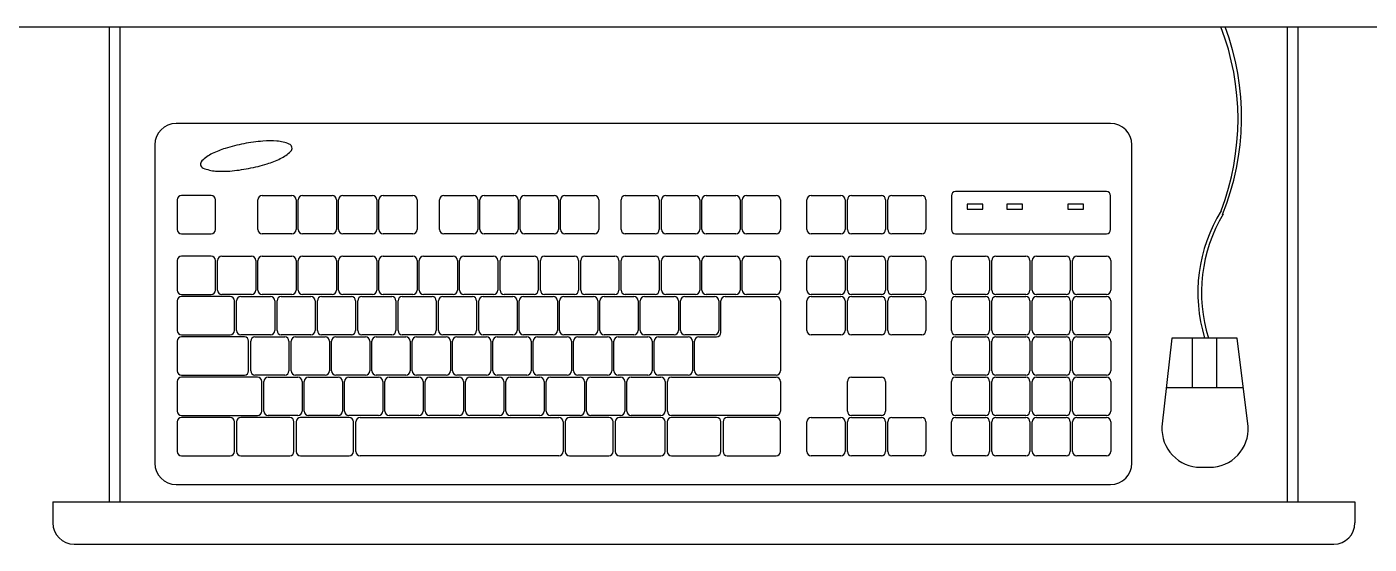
# Model space of a CAD drawing. Extents: x -42728 to 99010, y -18674 to 47645.
# Drawn here: x 47044 to 47676, y 25448 to 25691 of the extents above; entities that cross this region are included whole.
import ezdxf

# ---------------------------------------------------------------- set-up
doc = ezdxf.new("R2010")
doc.units = 0
doc.header["$LTSCALE"] = 100
doc.header["$MEASUREMENT"] = 0
doc.layers.get('0').update_dxf_attribs({"linetype": 'CONTINUOUS'})

# ---------------------------------------------------------------- blocks, each defined once
blk = doc.blocks.new('A$C38283BF0')
for p, q in [((0, 243.65), (887.05, 243.65)), ((178.7, 20), (178.7, 243.65)), ((183.7, 20), (183.7, 243.65)), ((733.33, 20), (733.33, 243.65)), ((738.33, 20), (738.33, 243.65)), ((650.02, 198.13), (210.02, 198.13)), ((200.02, 188.13), (200.02, 38.13)), ((660.02, 38.13), (660.02, 188.13)), ((648.02, 166.13), (577.02, 166.13)), ((210.52, 162.17), (210.52, 148.17)), ((226.52, 164.17), (212.52, 164.17)), ((228.52, 148.17), (228.52, 162.17)), ((248.52, 148.17), (248.52, 162.17)), ((250.52, 164.17), (264.52, 164.17)), ((266.52, 162.17), (266.52, 148.17)), ((267.52, 148.17), (267.52, 162.17)), ((269.52, 164.17), (283.52, 164.17)), ((285.52, 162.17), (285.52, 148.17)), ((286.52, 148.17), (286.52, 162.17)), ((288.52, 164.17), (302.52, 164.17)), ((304.52, 162.17), (304.52, 148.17)), ((305.52, 148.17), (305.52, 162.17)), ((307.52, 164.17), (321.52, 164.17)), ((323.52, 162.17), (323.52, 148.17)), ((334.02, 148.17), (334.02, 162.17)), ((336.02, 164.17), (350.02, 164.17)), ((352.02, 162.17), (352.02, 148.17)), ((353.02, 148.17), (353.02, 162.17)), ((355.02, 164.17), (369.02, 164.17)), ((371.02, 162.17), (371.02, 148.17)), ((372.02, 148.17), (372.02, 162.17)), ((374.02, 164.17), (388.02, 164.17)), ((390.02, 162.17), (390.02, 148.17)), ((391.02, 148.17), (391.02, 162.17)), ((393.02, 164.17), (407.02, 164.17)), ((409.02, 162.17), (409.02, 148.17)), ((419.52, 148.17), (419.52, 162.17)), ((421.52, 164.17), (435.52, 164.17)), ((437.52, 162.17), (437.52, 148.17)), ((438.52, 148.17), (438.52, 162.17)), ((440.52, 164.17), (454.52, 164.17)), ((456.52, 162.17), (456.52, 148.17)), ((457.52, 148.17), (457.52, 162.17)), ((459.52, 164.17), (473.52, 164.17)), ((475.52, 162.17), (475.52, 148.17)), ((476.52, 148.17), (476.52, 162.17)), ((478.52, 164.17), (492.52, 164.17)), ((494.52, 162.17), (494.52, 148.17)), ((507.05, 148.17), (507.05, 162.17)), ((509.05, 164.17), (523.05, 164.17)), ((525.05, 162.17), (525.05, 148.17)), ((526.05, 148.17), (526.05, 162.17)), ((528.05, 164.17), (542.05, 164.17)), ((544.05, 162.17), (544.05, 148.17)), ((545.05, 148.17), (545.05, 162.17)), ((547.05, 164.17), (561.05, 164.17)), ((563.05, 162.17), (563.05, 148.17)), ((575.02, 164.13), (575.02, 148.13)), ((582.4, 160.11), (582.4, 157.73)), ((589.8, 160.11), (582.4, 160.11)), ((589.8, 157.73), (589.8, 160.11)), ((601.08, 160.11), (601.08, 157.73)), ((608.47, 160.11), (601.08, 160.11)), ((608.47, 157.73), (608.47, 160.11)), ((629.9, 160.11), (629.9, 157.73)), ((637.29, 160.11), (629.9, 160.11)), ((637.29, 157.73), (637.29, 160.11)), ((650.02, 148.13), (650.02, 164.13)), ((582.4, 157.73), (589.8, 157.73)), ((601.08, 157.73), (608.47, 157.73)), ((629.9, 157.73), (637.29, 157.73)), ((212.52, 146.17), (226.52, 146.17)), ((264.52, 146.17), (250.52, 146.17)), ((283.52, 146.17), (269.52, 146.17)), ((302.52, 146.17), (288.52, 146.17)), ((321.52, 146.17), (307.52, 146.17)), ((350.02, 146.17), (336.02, 146.17)), ((369.02, 146.17), (355.02, 146.17)), ((388.02, 146.17), (374.02, 146.17)), ((407.02, 146.17), (393.02, 146.17)), ((435.52, 146.17), (421.52, 146.17)), ((454.52, 146.17), (440.52, 146.17)), ((473.52, 146.17), (459.52, 146.17)), ((492.52, 146.17), (478.52, 146.17)), ((523.05, 146.17), (509.05, 146.17)), ((542.05, 146.17), (528.05, 146.17)), ((561.05, 146.17), (547.05, 146.17)), ((577.02, 146.13), (648.02, 146.13)), ((210.52, 133.63), (210.52, 119.63)), ((226.52, 135.63), (212.52, 135.63)), ((228.52, 119.63), (228.52, 133.63)), ((229.52, 119.63), (229.52, 133.63)), ((231.52, 135.63), (245.52, 135.63)), ((247.52, 133.63), (247.52, 119.63)), ((248.52, 119.63), (248.52, 133.63)), ((250.52, 135.63), (264.52, 135.63)), ((266.52, 133.63), (266.52, 119.63)), ((267.52, 119.63), (267.52, 133.63)), ((269.52, 135.63), (283.52, 135.63)), ((285.52, 133.63), (285.52, 119.63)), ((286.52, 119.63), (286.52, 133.63)), ((288.52, 135.63), (302.52, 135.63)), ((304.52, 133.63), (304.52, 119.63)), ((305.52, 119.63), (305.52, 133.63)), ((307.52, 135.63), (321.52, 135.63)), ((323.52, 133.63), (323.52, 119.63)), ((324.52, 119.63), (324.52, 133.63)), ((326.52, 135.63), (340.52, 135.63)), ((342.52, 133.63), (342.52, 119.63)), ((343.52, 119.63), (343.52, 133.63)), ((345.52, 135.63), (359.52, 135.63)), ((361.52, 133.63), (361.52, 119.63)), ((362.52, 119.63), (362.52, 133.63)), ((364.52, 135.63), (378.52, 135.63)), ((380.52, 133.63), (380.52, 119.63)), ((381.52, 119.63), (381.52, 133.63)), ((383.52, 135.63), (397.52, 135.63)), ((399.52, 133.63), (399.52, 119.63)), ((400.52, 119.63), (400.52, 133.63)), ((402.52, 135.63), (416.52, 135.63)), ((418.52, 133.63), (418.52, 119.63)), ((419.52, 119.63), (419.52, 133.63)), ((421.52, 135.63), (435.52, 135.63)), ((437.52, 133.63), (437.52, 119.63)), ((438.52, 119.63), (438.52, 133.63)), ((440.52, 135.63), (454.52, 135.63)), ((456.52, 133.63), (456.52, 119.63)), ((457.52, 119.63), (457.52, 133.63)), ((459.52, 135.63), (473.52, 135.63)), ((475.52, 133.63), (475.52, 119.63)), ((476.52, 119.63), (476.52, 133.63)), ((478.52, 135.63), (492.52, 135.63)), ((494.52, 133.63), (494.52, 119.63)), ((507.05, 119.63), (507.05, 133.63)), ((509.05, 135.63), (523.05, 135.63)), ((525.05, 133.63), (525.05, 119.63)), ((526.05, 119.63), (526.05, 133.63)), ((528.05, 135.63), (542.05, 135.63)), ((544.05, 133.63), (544.05, 119.63)), ((545.05, 119.63), (545.05, 133.63)), ((547.05, 135.63), (561.05, 135.63)), ((563.05, 133.63), (563.05, 119.63)), ((575.03, 119.63), (575.03, 133.63)), ((577.03, 135.63), (591.03, 135.63)), ((593.03, 133.63), (593.03, 119.63)), ((594.03, 119.63), (594.03, 133.63)), ((596.03, 135.63), (610.03, 135.63)), ((612.03, 133.63), (612.03, 119.63)), ((613.03, 119.63), (613.03, 133.63)), ((615.03, 135.63), (629.03, 135.63)), ((631.03, 133.63), (631.03, 119.63)), ((632.03, 119.63), (632.03, 133.63)), ((634.03, 135.63), (648.03, 135.63)), ((650.03, 133.63), (650.03, 119.63)), ((210.52, 114.63), (210.52, 100.63)), ((212.52, 117.63), (226.52, 117.63)), ((235.52, 116.63), (212.52, 116.63)), ((245.52, 117.63), (231.52, 117.63)), ((237.52, 100.63), (237.52, 114.63)), ((238.52, 100.63), (238.52, 114.63)), ((240.52, 116.63), (254.52, 116.63)), ((264.52, 117.63), (250.52, 117.63)), ((256.52, 114.63), (256.52, 100.63)), ((257.52, 100.63), (257.52, 114.63)), ((259.52, 116.63), (273.52, 116.63)), ((283.52, 117.63), (269.52, 117.63)), ((275.52, 114.63), (275.52, 100.63)), ((276.52, 100.63), (276.52, 114.63)), ((278.52, 116.63), (292.52, 116.63)), ((302.52, 117.63), (288.52, 117.63)), ((294.52, 114.63), (294.52, 100.63)), ((295.52, 100.63), (295.52, 114.63)), ((297.52, 116.63), (311.52, 116.63)), ((321.52, 117.63), (307.52, 117.63)), ((313.52, 114.63), (313.52, 100.63)), ((314.52, 100.63), (314.52, 114.63)), ((316.52, 116.63), (330.52, 116.63)), ((340.52, 117.63), (326.52, 117.63)), ((332.52, 114.63), (332.52, 100.63)), ((333.52, 100.63), (333.52, 114.63)), ((335.52, 116.63), (349.52, 116.63)), ((359.52, 117.63), (345.52, 117.63)), ((351.52, 114.63), (351.52, 100.63)), ((352.52, 100.63), (352.52, 114.63)), ((354.52, 116.63), (368.52, 116.63)), ((378.52, 117.63), (364.52, 117.63)), ((370.52, 114.63), (370.52, 100.63)), ((371.52, 100.63), (371.52, 114.63)), ((373.52, 116.63), (387.52, 116.63)), ((397.52, 117.63), (383.52, 117.63)), ((389.52, 114.63), (389.52, 100.63)), ((390.52, 100.63), (390.52, 114.63)), ((392.52, 116.63), (406.52, 116.63)), ((416.52, 117.63), (402.52, 117.63)), ((408.52, 114.63), (408.52, 100.63)), ((409.52, 100.63), (409.52, 114.63)), ((411.52, 116.63), (425.52, 116.63)), ((435.52, 117.63), (421.52, 117.63)), ((427.52, 114.63), (427.52, 100.63)), ((428.52, 100.63), (428.52, 114.63)), ((430.52, 116.63), (444.52, 116.63)), ((454.52, 117.63), (440.52, 117.63)), ((446.52, 114.63), (446.52, 100.63)), ((447.52, 100.63), (447.52, 114.63)), ((449.52, 116.63), (463.52, 116.63)), ((473.52, 117.63), (459.52, 117.63)), ((465.52, 114.63), (465.52, 100.63)), ((466.52, 99.63), (466.52, 114.63)), ((468.52, 116.63), (492.52, 116.63)), ((492.52, 117.63), (478.52, 117.63)), ((494.52, 114.63), (494.52, 81.63)), ((507.05, 100.63), (507.05, 114.63)), ((523.05, 117.63), (509.05, 117.63)), ((509.05, 116.63), (523.05, 116.63)), ((525.05, 114.63), (525.05, 100.63)), ((526.05, 100.63), (526.05, 114.63)), ((542.05, 117.63), (528.05, 117.63)), ((528.05, 116.63), (542.05, 116.63)), ((544.05, 114.63), (544.05, 100.63)), ((545.05, 100.63), (545.05, 114.63)), ((561.05, 117.63), (547.05, 117.63)), ((547.05, 116.63), (561.05, 116.63)), ((563.05, 114.63), (563.05, 100.63)), ((575.03, 100.63), (575.03, 114.63)), ((591.03, 117.63), (577.03, 117.63)), ((577.03, 116.63), (591.03, 116.63)), ((593.03, 114.63), (593.03, 100.63)), ((594.03, 100.63), (594.03, 114.63)), ((610.03, 117.63), (596.03, 117.63)), ((596.03, 116.63), (610.03, 116.63)), ((612.03, 114.63), (612.03, 100.63)), ((613.03, 100.63), (613.03, 114.63)), ((629.03, 117.63), (615.03, 117.63)), ((615.03, 116.63), (629.03, 116.63)), ((631.03, 114.63), (631.03, 100.63)), ((632.03, 100.63), (632.03, 114.63)), ((648.03, 117.63), (634.03, 117.63)), ((634.03, 116.63), (648.03, 116.63)), ((650.03, 114.63), (650.03, 100.63)), ((210.52, 95.63), (210.52, 81.63)), ((212.52, 98.63), (235.52, 98.63)), ((242.16, 97.63), (212.52, 97.63)), ((254.52, 98.63), (240.52, 98.63)), ((244.16, 81.63), (244.16, 95.63)), ((245.16, 81.63), (245.16, 95.63)), ((247.16, 97.63), (261.16, 97.63)), ((273.52, 98.63), (259.52, 98.63)), ((263.16, 95.63), (263.16, 81.63)), ((264.16, 81.63), (264.16, 95.63)), ((266.16, 97.63), (280.16, 97.63)), ((292.52, 98.63), (278.52, 98.63)), ((282.16, 95.63), (282.16, 81.63)), ((283.16, 81.63), (283.16, 95.63)), ((285.16, 97.63), (299.16, 97.63)), ((311.52, 98.63), (297.52, 98.63)), ((301.16, 95.63), (301.16, 81.63)), ((302.16, 81.63), (302.16, 95.63)), ((304.16, 97.63), (318.16, 97.63)), ((330.52, 98.63), (316.52, 98.63)), ((320.16, 95.63), (320.16, 81.63)), ((321.16, 81.63), (321.16, 95.63)), ((323.16, 97.63), (337.16, 97.63)), ((349.52, 98.63), (335.52, 98.63)), ((339.16, 95.63), (339.16, 81.63)), ((340.16, 81.63), (340.16, 95.63)), ((342.16, 97.63), (356.16, 97.63)), ((368.52, 98.63), (354.52, 98.63)), ((358.16, 95.63), (358.16, 81.63)), ((359.16, 81.63), (359.16, 95.63)), ((361.16, 97.63), (375.16, 97.63)), ((387.52, 98.63), (373.52, 98.63)), ((377.16, 95.63), (377.16, 81.63)), ((378.16, 81.63), (378.16, 95.63)), ((380.16, 97.63), (394.16, 97.63)), ((406.52, 98.63), (392.52, 98.63)), ((396.16, 95.63), (396.16, 81.63)), ((397.16, 81.63), (397.16, 95.63)), ((399.16, 97.63), (413.16, 97.63)), ((425.52, 98.63), (411.52, 98.63)), ((415.16, 95.63), (415.16, 81.63)), ((416.16, 81.63), (416.16, 95.63)), ((418.16, 97.63), (432.16, 97.63)), ((444.52, 98.63), (430.52, 98.63)), ((434.16, 95.63), (434.16, 81.63)), ((435.16, 81.63), (435.16, 95.63)), ((437.16, 97.63), (451.16, 97.63)), ((463.52, 98.63), (449.52, 98.63)), ((453.16, 95.63), (453.16, 81.63)), ((454.16, 81.63), (454.16, 95.63)), ((456.16, 97.63), (464.52, 97.63)), ((523.05, 98.63), (509.05, 98.63)), ((542.05, 98.63), (528.05, 98.63)), ((561.05, 98.63), (547.05, 98.63)), ((575.03, 81.63), (575.03, 95.63)), ((591.03, 98.63), (577.03, 98.63)), ((577.03, 97.63), (591.03, 97.63)), ((593.03, 95.63), (593.03, 81.63)), ((594.03, 81.63), (594.03, 95.63)), ((610.03, 98.63), (596.03, 98.63)), ((596.03, 97.63), (610.03, 97.63)), ((612.03, 95.63), (612.03, 81.63)), ((613.03, 81.63), (613.03, 95.63)), ((629.03, 98.63), (615.03, 98.63)), ((615.03, 97.63), (629.03, 97.63)), ((631.03, 95.63), (631.03, 81.63)), ((632.03, 81.63), (632.03, 95.63)), ((648.03, 98.63), (634.03, 98.63)), ((634.03, 97.63), (648.03, 97.63)), ((650.03, 95.63), (650.03, 81.63)), ((678.85, 97.09), (674.19, 55.32)), ((709.61, 97.09), (678.85, 97.09)), ((688.36, 97.09), (688.36, 73.81)), ((699.89, 97.09), (699.89, 73.81)), ((714.77, 55.39), (709.61, 97.09)), ((210.52, 76.63), (210.52, 62.63)), ((212.52, 79.63), (242.16, 79.63)), ((248.34, 78.63), (212.52, 78.63)), ((261.16, 79.63), (247.16, 79.63)), ((250.34, 62.63), (250.34, 76.63)), ((251.3, 62.63), (251.3, 76.63)), ((253.3, 78.63), (267.3, 78.63)), ((280.16, 79.63), (266.16, 79.63)), ((269.3, 76.63), (269.3, 62.63)), ((270.3, 62.63), (270.3, 76.63)), ((272.3, 78.63), (286.3, 78.63)), ((299.16, 79.63), (285.16, 79.63)), ((288.3, 76.63), (288.3, 62.63)), ((289.3, 62.63), (289.3, 76.63)), ((291.3, 78.63), (305.3, 78.63)), ((318.16, 79.63), (304.16, 79.63)), ((307.3, 76.63), (307.3, 62.63)), ((308.3, 62.63), (308.3, 76.63)), ((310.3, 78.63), (324.3, 78.63)), ((337.16, 79.63), (323.16, 79.63)), ((326.3, 76.63), (326.3, 62.63)), ((327.3, 62.63), (327.3, 76.63)), ((329.3, 78.63), (343.3, 78.63)), ((356.16, 79.63), (342.16, 79.63)), ((345.3, 76.63), (345.3, 62.63)), ((346.3, 62.63), (346.3, 76.63)), ((348.3, 78.63), (362.3, 78.63)), ((375.16, 79.63), (361.16, 79.63)), ((364.3, 76.63), (364.3, 62.63)), ((365.3, 62.63), (365.3, 76.63)), ((367.3, 78.63), (381.3, 78.63)), ((394.16, 79.63), (380.16, 79.63)), ((383.3, 76.63), (383.3, 62.63)), ((384.3, 62.63), (384.3, 76.63)), ((386.3, 78.63), (400.3, 78.63)), ((413.16, 79.63), (399.16, 79.63)), ((402.3, 76.63), (402.3, 62.63)), ((403.3, 62.63), (403.3, 76.63)), ((405.3, 78.63), (419.3, 78.63)), ((432.16, 79.63), (418.16, 79.63)), ((421.3, 76.63), (421.3, 62.63)), ((422.3, 62.63), (422.3, 76.63)), ((424.3, 78.63), (438.3, 78.63)), ((451.16, 79.63), (437.16, 79.63)), ((440.3, 76.63), (440.3, 62.63)), ((441.3, 62.63), (441.3, 76.63)), ((443.3, 78.63), (492.52, 78.63)), ((492.52, 79.63), (456.16, 79.63)), ((494.52, 76.63), (494.52, 62.63)), ((526.05, 62.63), (526.05, 76.63)), ((528.05, 78.63), (542.05, 78.63)), ((544.05, 76.63), (544.05, 62.63)), ((575.03, 62.63), (575.03, 76.63)), ((591.03, 79.63), (577.03, 79.63)), ((577.03, 78.63), (591.03, 78.63)), ((593.03, 76.63), (593.03, 62.63)), ((594.03, 62.63), (594.03, 76.63)), ((610.03, 79.63), (596.03, 79.63)), ((596.03, 78.63), (610.03, 78.63)), ((612.03, 76.63), (612.03, 62.63)), ((613.03, 62.63), (613.03, 76.63)), ((629.03, 79.63), (615.03, 79.63)), ((615.03, 78.63), (629.03, 78.63)), ((631.03, 76.63), (631.03, 62.63)), ((632.03, 62.63), (632.03, 76.63)), ((648.03, 79.63), (634.03, 79.63)), ((634.03, 78.63), (648.03, 78.63)), ((650.03, 76.63), (650.03, 62.63)), ((676.25, 73.81), (712.49, 73.81)), ((210.52, 57.63), (210.52, 43.63)), ((212.52, 60.63), (248.34, 60.63)), ((235.52, 59.63), (212.52, 59.63)), ((237.52, 43.63), (237.52, 57.63)), ((238.52, 57.63), (238.52, 43.63)), ((263.52, 59.63), (240.52, 59.63)), ((267.3, 60.63), (253.3, 60.63)), ((265.52, 43.63), (265.52, 57.63)), ((266.52, 57.63), (266.52, 43.63)), ((291.52, 59.63), (268.52, 59.63)), ((286.3, 60.63), (272.3, 60.63)), ((305.3, 60.63), (291.3, 60.63)), ((293.52, 43.63), (293.52, 57.63)), ((294.63, 43.63), (294.63, 57.63)), ((296.63, 59.63), (390.19, 59.63)), ((324.3, 60.63), (310.3, 60.63)), ((343.3, 60.63), (329.3, 60.63)), ((362.3, 60.63), (348.3, 60.63)), ((381.3, 60.63), (367.3, 60.63)), ((400.3, 60.63), (386.3, 60.63)), ((392.19, 57.63), (392.19, 43.63)), ((393.2, 57.63), (393.2, 43.63)), ((413.74, 59.63), (395.2, 59.63)), ((419.3, 60.63), (405.3, 60.63)), ((415.74, 43.63), (415.74, 57.63)), ((416.74, 57.63), (416.74, 43.63)), ((438.3, 59.63), (418.74, 59.63)), ((438.3, 60.63), (424.3, 60.63)), ((440.3, 43.63), (440.3, 57.63)), ((441.29, 57.63), (441.29, 43.63)), ((464.52, 59.63), (443.29, 59.63)), ((492.52, 60.63), (443.3, 60.63)), ((466.52, 43.63), (466.52, 57.63)), ((467.52, 57.63), (467.52, 43.63)), ((492.52, 59.63), (469.52, 59.63)), ((494.52, 43.63), (494.52, 57.63)), ((507.05, 43.63), (507.05, 57.63)), ((509.05, 59.63), (523.05, 59.63)), ((525.05, 57.63), (525.05, 43.63)), ((526.05, 43.63), (526.05, 57.63)), ((542.05, 60.63), (528.05, 60.63)), ((528.05, 59.63), (542.05, 59.63)), ((544.05, 57.63), (544.05, 43.63)), ((545.05, 43.63), (545.05, 57.63)), ((547.05, 59.63), (561.05, 59.63)), ((563.05, 57.63), (563.05, 43.63)), ((575.03, 43.63), (575.03, 57.63)), ((591.03, 60.63), (577.03, 60.63)), ((577.03, 59.63), (591.03, 59.63)), ((593.03, 57.63), (593.03, 43.63)), ((594.03, 43.63), (594.03, 57.63)), ((610.03, 60.63), (596.03, 60.63)), ((596.03, 59.63), (610.03, 59.63)), ((612.03, 57.63), (612.03, 43.63)), ((613.03, 43.63), (613.03, 57.63)), ((629.03, 60.63), (615.03, 60.63)), ((615.03, 59.63), (629.03, 59.63)), ((631.03, 57.63), (631.03, 43.63)), ((632.03, 43.63), (632.03, 57.63)), ((648.03, 60.63), (634.03, 60.63)), ((634.03, 59.63), (648.03, 59.63)), ((650.03, 57.63), (650.03, 43.63)), ((212.52, 41.63), (235.52, 41.63)), ((240.52, 41.63), (263.52, 41.63)), ((268.52, 41.63), (291.52, 41.63)), ((390.19, 41.63), (296.63, 41.63)), ((395.2, 41.63), (413.74, 41.63)), ((418.74, 41.63), (438.3, 41.63)), ((443.29, 41.63), (464.52, 41.63)), ((469.52, 41.63), (492.52, 41.63)), ((523.05, 41.63), (509.05, 41.63)), ((542.05, 41.63), (528.05, 41.63)), ((561.05, 41.63), (547.05, 41.63)), ((591.03, 41.63), (577.03, 41.63)), ((610.03, 41.63), (596.03, 41.63)), ((629.03, 41.63), (615.03, 41.63)), ((648.03, 41.63), (634.03, 41.63)), ((692.31, 36.2), (696.65, 36.2)), ((210.02, 28.13), (650.02, 28.13)), ((151.98, 20), (765.05, 20)), ((151.98, 20), (151.98, 10)), ((765.05, 20), (765.05, 10)), ((161.98, 0), (755.05, 0))]:
    blk.add_line(p, q)
for centre, radius, start, end in [((589.13, 200.25), 120.85, 339.03534, 21.04677), ((590.82, 201.15), 120.86, 337.71545, 20.58692), ((210.02, 188.13), 10, 90, 180), ((650.02, 188.13), 10, 0, 90), ((257.17, 109.29), 80.76, 94.46793, 100.87133), ((254.24, 146.71), 43.23, 85.71145, 94.46793), ((256.04, 170.72), 19.15, 67.68213, 85.71145), ((235.46, 166.76), 19.15, 116.03121, 134.06053), ((246.02, 145.13), 43.23, 107.27472, 116.03121), ((257.17, 109.29), 80.76, 100.87133, 107.27472), ((250.65, 198.78), 19.15, 296.03121, 314.06053), ((262.53, 186.51), 2.08, 10.87133, 67.68213), ((262.53, 186.51), 2.08, 314.06053, 10.87133), ((223.58, 179.03), 2.08, 134.06053, 190.87133), ((223.58, 179.03), 2.08, 190.87133, 247.68213), ((230.07, 194.83), 19.15, 247.68213, 265.71145), ((228.94, 256.26), 80.76, 280.87133, 287.27472), ((240.09, 220.42), 43.23, 287.27472, 296.03121), ((231.87, 218.84), 43.23, 265.71145, 274.46793), ((228.94, 256.26), 80.76, 274.46793, 280.87133), ((577.02, 164.13), 2, 90, 180), ((648.02, 164.13), 2, 0, 90), ((212.52, 162.17), 2, 90, 180), ((226.52, 162.17), 2, 0, 90), ((250.52, 162.17), 2, 90, 180), ((264.52, 162.17), 2, 0, 90), ((269.52, 162.17), 2, 90, 180), ((283.52, 162.17), 2, 0, 90), ((288.52, 162.17), 2, 90, 180), ((302.52, 162.17), 2, 0, 90), ((307.52, 162.17), 2, 90, 180), ((321.52, 162.17), 2, 0, 90), ((336.02, 162.17), 2, 90, 180), ((350.02, 162.17), 2, 0, 90), ((355.02, 162.17), 2, 90, 180), ((369.02, 162.17), 2, 0, 90), ((374.02, 162.17), 2, 90, 180), ((388.02, 162.17), 2, 0, 90), ((393.02, 162.17), 2, 90, 180), ((407.02, 162.17), 2, 0, 90), ((421.52, 162.17), 2, 90, 180), ((435.52, 162.17), 2, 0, 90), ((440.52, 162.17), 2, 90, 180), ((454.52, 162.17), 2, 0, 90), ((459.52, 162.17), 2, 90, 180), ((473.52, 162.17), 2, 0, 90), ((478.52, 162.17), 2, 90, 180), ((492.52, 162.17), 2, 0, 90), ((509.05, 162.17), 2, 90, 180), ((523.05, 162.17), 2, 0, 90), ((528.05, 162.17), 2, 90, 180), ((542.05, 162.17), 2, 0, 90), ((547.05, 162.17), 2, 90, 180), ((561.05, 162.17), 2, 0, 90), ((764.88, 118.4), 73.8, 148.45809, 196.78859), ((765.16, 118.51), 72.36, 149.29148, 197.24147), ((212.52, 148.17), 2, 180, 270), ((226.52, 148.17), 2, 270, 0), ((250.52, 148.17), 2, 180, 270), ((264.52, 148.17), 2, 270, 0), ((269.52, 148.17), 2, 180, 270), ((283.52, 148.17), 2, 270, 0), ((288.52, 148.17), 2, 180, 270), ((302.52, 148.17), 2, 270, 0), ((307.52, 148.17), 2, 180, 270), ((321.52, 148.17), 2, 270, 0), ((336.02, 148.17), 2, 180, 270), ((350.02, 148.17), 2, 270, 0), ((355.02, 148.17), 2, 180, 270), ((369.02, 148.17), 2, 270, 0), ((374.02, 148.17), 2, 180, 270), ((388.02, 148.17), 2, 270, 0), ((393.02, 148.17), 2, 180, 270), ((407.02, 148.17), 2, 270, 0), ((421.52, 148.17), 2, 180, 270), ((435.52, 148.17), 2, 270, 0), ((440.52, 148.17), 2, 180, 270), ((454.52, 148.17), 2, 270, 0), ((459.52, 148.17), 2, 180, 270), ((473.52, 148.17), 2, 270, 0), ((478.52, 148.17), 2, 180, 270), ((492.52, 148.17), 2, 270, 0), ((509.05, 148.17), 2, 180, 270), ((523.05, 148.17), 2, 270, 0), ((528.05, 148.17), 2, 180, 270), ((542.05, 148.17), 2, 270, 0), ((547.05, 148.17), 2, 180, 270), ((561.05, 148.17), 2, 270, 0), ((577.02, 148.13), 2, 180, 270), ((648.02, 148.13), 2, 270, 0), ((212.52, 133.63), 2, 90, 180), ((226.52, 133.63), 2, 0, 90), ((231.52, 133.63), 2, 90, 180), ((245.52, 133.63), 2, 0, 90), ((250.52, 133.63), 2, 90, 180), ((264.52, 133.63), 2, 0, 90), ((269.52, 133.63), 2, 90, 180), ((283.52, 133.63), 2, 0, 90), ((288.52, 133.63), 2, 90, 180), ((302.52, 133.63), 2, 0, 90), ((307.52, 133.63), 2, 90, 180), ((321.52, 133.63), 2, 0, 90), ((326.52, 133.63), 2, 90, 180), ((340.52, 133.63), 2, 0, 90), ((345.52, 133.63), 2, 90, 180), ((359.52, 133.63), 2, 0, 90), ((364.52, 133.63), 2, 90, 180), ((378.52, 133.63), 2, 0, 90), ((383.52, 133.63), 2, 90, 180), ((397.52, 133.63), 2, 0, 90), ((402.52, 133.63), 2, 90, 180), ((416.52, 133.63), 2, 0, 90), ((421.52, 133.63), 2, 90, 180), ((435.52, 133.63), 2, 0, 90), ((440.52, 133.63), 2, 90, 180), ((454.52, 133.63), 2, 0, 90), ((459.52, 133.63), 2, 90, 180), ((473.52, 133.63), 2, 0, 90), ((478.52, 133.63), 2, 90, 180), ((492.52, 133.63), 2, 0, 90), ((509.05, 133.63), 2, 90, 180), ((523.05, 133.63), 2, 0, 90), ((528.05, 133.63), 2, 90, 180), ((542.05, 133.63), 2, 0, 90), ((547.05, 133.63), 2, 90, 180), ((561.05, 133.63), 2, 0, 90), ((577.03, 133.63), 2, 90, 180), ((591.03, 133.63), 2, 0, 90), ((596.03, 133.63), 2, 90, 180), ((610.03, 133.63), 2, 0, 90), ((615.03, 133.63), 2, 90, 180), ((629.03, 133.63), 2, 0, 90), ((634.03, 133.63), 2, 90, 180), ((648.03, 133.63), 2, 0, 90), ((212.52, 119.63), 2, 180, 270), ((212.52, 114.63), 2, 90, 180), ((226.52, 119.63), 2, 270, 0), ((231.52, 119.63), 2, 180, 270), ((235.52, 114.63), 2, 0, 90), ((240.52, 114.63), 2, 90, 180), ((245.52, 119.63), 2, 270, 0), ((250.52, 119.63), 2, 180, 270), ((254.52, 114.63), 2, 0, 90), ((259.52, 114.63), 2, 90, 180), ((264.52, 119.63), 2, 270, 0), ((269.52, 119.63), 2, 180, 270), ((273.52, 114.63), 2, 0, 90), ((278.52, 114.63), 2, 90, 180), ((283.52, 119.63), 2, 270, 0), ((288.52, 119.63), 2, 180, 270), ((292.52, 114.63), 2, 0, 90), ((297.52, 114.63), 2, 90, 180), ((302.52, 119.63), 2, 270, 0), ((307.52, 119.63), 2, 180, 270), ((311.52, 114.63), 2, 0, 90), ((316.52, 114.63), 2, 90, 180), ((321.52, 119.63), 2, 270, 0), ((326.52, 119.63), 2, 180, 270), ((330.52, 114.63), 2, 0, 90), ((335.52, 114.63), 2, 90, 180), ((340.52, 119.63), 2, 270, 0), ((345.52, 119.63), 2, 180, 270), ((349.52, 114.63), 2, 0, 90), ((354.52, 114.63), 2, 90, 180), ((359.52, 119.63), 2, 270, 0), ((364.52, 119.63), 2, 180, 270), ((368.52, 114.63), 2, 0, 90), ((373.52, 114.63), 2, 90, 180), ((378.52, 119.63), 2, 270, 0), ((383.52, 119.63), 2, 180, 270), ((387.52, 114.63), 2, 0, 90), ((392.52, 114.63), 2, 90, 180), ((397.52, 119.63), 2, 270, 0), ((402.52, 119.63), 2, 180, 270), ((406.52, 114.63), 2, 0, 90), ((411.52, 114.63), 2, 90, 180), ((416.52, 119.63), 2, 270, 0), ((421.52, 119.63), 2, 180, 270), ((425.52, 114.63), 2, 0, 90), ((430.52, 114.63), 2, 90, 180), ((435.52, 119.63), 2, 270, 0), ((440.52, 119.63), 2, 180, 270), ((444.52, 114.63), 2, 0, 90), ((449.52, 114.63), 2, 90, 180), ((454.52, 119.63), 2, 270, 0), ((459.52, 119.63), 2, 180, 270), ((463.52, 114.63), 2, 0, 90), ((468.52, 114.63), 2, 90, 180), ((473.52, 119.63), 2, 270, 0), ((478.52, 119.63), 2, 180, 270), ((492.52, 119.63), 2, 270, 0), ((492.52, 114.63), 2, 0, 90), ((509.05, 119.63), 2, 180, 270), ((509.05, 114.63), 2, 90, 180), ((523.05, 119.63), 2, 270, 0), ((523.05, 114.63), 2, 0, 90), ((528.05, 119.63), 2, 180, 270), ((528.05, 114.63), 2, 90, 180), ((542.05, 119.63), 2, 270, 0), ((542.05, 114.63), 2, 0, 90), ((547.05, 119.63), 2, 180, 270), ((547.05, 114.63), 2, 90, 180), ((561.05, 119.63), 2, 270, 0), ((561.05, 114.63), 2, 0, 90), ((577.03, 119.63), 2, 180, 270), ((577.03, 114.63), 2, 90, 180), ((591.03, 119.63), 2, 270, 0), ((591.03, 114.63), 2, 0, 90), ((596.03, 119.63), 2, 180, 270), ((596.03, 114.63), 2, 90, 180), ((610.03, 119.63), 2, 270, 0), ((610.03, 114.63), 2, 0, 90), ((615.03, 119.63), 2, 180, 270), ((615.03, 114.63), 2, 90, 180), ((629.03, 119.63), 2, 270, 0), ((629.03, 114.63), 2, 0, 90), ((634.03, 119.63), 2, 180, 270), ((634.03, 114.63), 2, 90, 180), ((648.03, 119.63), 2, 270, 0), ((648.03, 114.63), 2, 0, 90), ((212.52, 100.63), 2, 180, 270), ((212.52, 95.63), 2, 90, 180), ((235.52, 100.63), 2, 270, 0), ((240.52, 100.63), 2, 180, 270), ((242.16, 95.63), 2, 0, 90), ((247.16, 95.63), 2, 90, 180), ((254.52, 100.63), 2, 270, 0), ((259.52, 100.63), 2, 180, 270), ((261.16, 95.63), 2, 0, 90), ((266.16, 95.63), 2, 90, 180), ((273.52, 100.63), 2, 270, 0), ((278.52, 100.63), 2, 180, 270), ((280.16, 95.63), 2, 0, 90), ((285.16, 95.63), 2, 90, 180), ((292.52, 100.63), 2, 270, 0), ((297.52, 100.63), 2, 180, 270), ((299.16, 95.63), 2, 0, 90), ((304.16, 95.63), 2, 90, 180), ((311.52, 100.63), 2, 270, 0), ((316.52, 100.63), 2, 180, 270), ((318.16, 95.63), 2, 0, 90), ((323.16, 95.63), 2, 90, 180), ((330.52, 100.63), 2, 270, 0), ((335.52, 100.63), 2, 180, 270), ((337.16, 95.63), 2, 0, 90), ((342.16, 95.63), 2, 90, 180), ((349.52, 100.63), 2, 270, 0), ((354.52, 100.63), 2, 180, 270), ((356.16, 95.63), 2, 0, 90), ((361.16, 95.63), 2, 90, 180), ((368.52, 100.63), 2, 270, 0), ((373.52, 100.63), 2, 180, 270), ((375.16, 95.63), 2, 0, 90), ((380.16, 95.63), 2, 90, 180), ((387.52, 100.63), 2, 270, 0), ((392.52, 100.63), 2, 180, 270), ((394.16, 95.63), 2, 0, 90), ((399.16, 95.63), 2, 90, 180), ((406.52, 100.63), 2, 270, 0), ((411.52, 100.63), 2, 180, 270), ((413.16, 95.63), 2, 0, 90), ((418.16, 95.63), 2, 90, 180), ((425.52, 100.63), 2, 270, 0), ((430.52, 100.63), 2, 180, 270), ((432.16, 95.63), 2, 0, 90), ((437.16, 95.63), 2, 90, 180), ((444.52, 100.63), 2, 270, 0), ((449.52, 100.63), 2, 180, 270), ((451.16, 95.63), 2, 0, 90), ((456.16, 95.63), 2, 90, 180), ((463.52, 100.63), 2, 270, 0), ((464.52, 99.63), 2, 270, 0), ((509.05, 100.63), 2, 180, 270), ((523.05, 100.63), 2, 270, 0), ((528.05, 100.63), 2, 180, 270), ((542.05, 100.63), 2, 270, 0), ((547.05, 100.63), 2, 180, 270), ((561.05, 100.63), 2, 270, 0), ((577.03, 100.63), 2, 180, 270), ((577.03, 95.63), 2, 90, 180), ((591.03, 100.63), 2, 270, 0), ((591.03, 95.63), 2, 0, 90), ((596.03, 100.63), 2, 180, 270), ((596.03, 95.63), 2, 90, 180), ((610.03, 100.63), 2, 270, 0), ((610.03, 95.63), 2, 0, 90), ((615.03, 100.63), 2, 180, 270), ((615.03, 95.63), 2, 90, 180), ((629.03, 100.63), 2, 270, 0), ((629.03, 95.63), 2, 0, 90), ((634.03, 100.63), 2, 180, 270), ((634.03, 95.63), 2, 90, 180), ((648.03, 100.63), 2, 270, 0), ((648.03, 95.63), 2, 0, 90), ((212.52, 81.63), 2, 180, 270), ((212.52, 76.63), 2, 90, 180), ((242.16, 81.63), 2, 270, 0), ((247.16, 81.63), 2, 180, 270), ((248.34, 76.63), 2, 0, 90), ((253.3, 76.63), 2, 90, 180), ((261.16, 81.63), 2, 270, 0), ((266.16, 81.63), 2, 180, 270), ((267.3, 76.63), 2, 0, 90), ((272.3, 76.63), 2, 90, 180), ((280.16, 81.63), 2, 270, 0), ((285.16, 81.63), 2, 180, 270), ((286.3, 76.63), 2, 0, 90), ((291.3, 76.63), 2, 90, 180), ((299.16, 81.63), 2, 270, 0), ((304.16, 81.63), 2, 180, 270), ((305.3, 76.63), 2, 0, 90), ((310.3, 76.63), 2, 90, 180), ((318.16, 81.63), 2, 270, 0), ((323.16, 81.63), 2, 180, 270), ((324.3, 76.63), 2, 0, 90), ((329.3, 76.63), 2, 90, 180), ((337.16, 81.63), 2, 270, 0), ((342.16, 81.63), 2, 180, 270), ((343.3, 76.63), 2, 0, 90), ((348.3, 76.63), 2, 90, 180), ((356.16, 81.63), 2, 270, 0), ((361.16, 81.63), 2, 180, 270), ((362.3, 76.63), 2, 0, 90), ((367.3, 76.63), 2, 90, 180), ((375.16, 81.63), 2, 270, 0), ((380.16, 81.63), 2, 180, 270), ((381.3, 76.63), 2, 0, 90), ((386.3, 76.63), 2, 90, 180), ((394.16, 81.63), 2, 270, 0), ((399.16, 81.63), 2, 180, 270), ((400.3, 76.63), 2, 0, 90), ((405.3, 76.63), 2, 90, 180), ((413.16, 81.63), 2, 270, 0), ((418.16, 81.63), 2, 180, 270), ((419.3, 76.63), 2, 0, 90), ((424.3, 76.63), 2, 90, 180), ((432.16, 81.63), 2, 270, 0), ((437.16, 81.63), 2, 180, 270), ((438.3, 76.63), 2, 0, 90), ((443.3, 76.63), 2, 90, 180), ((451.16, 81.63), 2, 270, 0), ((456.16, 81.63), 2, 180, 270), ((492.52, 81.63), 2, 270, 0), ((492.52, 76.63), 2, 0, 90), ((528.05, 76.63), 2, 90, 180), ((542.05, 76.63), 2, 0, 90), ((577.03, 81.63), 2, 180, 270), ((577.03, 76.63), 2, 90, 180), ((591.03, 81.63), 2, 270, 0), ((591.03, 76.63), 2, 0, 90), ((596.03, 81.63), 2, 180, 270), ((596.03, 76.63), 2, 90, 180), ((610.03, 81.63), 2, 270, 0), ((610.03, 76.63), 2, 0, 90), ((615.03, 81.63), 2, 180, 270), ((615.03, 76.63), 2, 90, 180), ((629.03, 81.63), 2, 270, 0), ((629.03, 76.63), 2, 0, 90), ((634.03, 81.63), 2, 180, 270), ((634.03, 76.63), 2, 90, 180), ((648.03, 81.63), 2, 270, 0), ((648.03, 76.63), 2, 0, 90), ((212.52, 62.63), 2, 180, 270), ((212.52, 57.63), 2, 90, 180), ((235.52, 57.63), 2, 0, 90), ((240.52, 57.63), 2, 90, 180), ((248.34, 62.63), 2, 270, 0), ((253.3, 62.63), 2, 180, 270), ((263.52, 57.63), 2, 0, 90), ((268.52, 57.63), 2, 90, 180), ((267.3, 62.63), 2, 270, 0), ((272.3, 62.63), 2, 180, 270), ((286.3, 62.63), 2, 270, 0), ((291.3, 62.63), 2, 180, 270), ((291.52, 57.63), 2, 0, 90), ((296.63, 57.63), 2, 90, 180), ((305.3, 62.63), 2, 270, 0), ((310.3, 62.63), 2, 180, 270), ((324.3, 62.63), 2, 270, 0), ((329.3, 62.63), 2, 180, 270), ((343.3, 62.63), 2, 270, 0), ((348.3, 62.63), 2, 180, 270), ((362.3, 62.63), 2, 270, 0), ((367.3, 62.63), 2, 180, 270), ((381.3, 62.63), 2, 270, 0), ((386.3, 62.63), 2, 180, 270), ((390.19, 57.63), 2, 0, 90), ((395.2, 57.63), 2, 90, 180), ((400.3, 62.63), 2, 270, 0), ((405.3, 62.63), 2, 180, 270), ((413.74, 57.63), 2, 0, 90), ((418.74, 57.63), 2, 90, 180), ((419.3, 62.63), 2, 270, 0), ((424.3, 62.63), 2, 180, 270), ((438.3, 62.63), 2, 270, 0), ((438.3, 57.63), 2, 0, 90), ((443.29, 57.63), 2, 90, 180), ((443.3, 62.63), 2, 180, 270), ((464.52, 57.63), 2, 0, 90), ((469.52, 57.63), 2, 90, 180), ((492.52, 62.63), 2, 270, 0), ((492.52, 57.63), 2, 0, 90), ((509.05, 57.63), 2, 90, 180), ((523.05, 57.63), 2, 0, 90), ((528.05, 62.63), 2, 180, 270), ((528.05, 57.63), 2, 90, 180), ((542.05, 62.63), 2, 270, 0), ((542.05, 57.63), 2, 0, 90), ((547.05, 57.63), 2, 90, 180), ((561.05, 57.63), 2, 0, 90), ((577.03, 62.63), 2, 180, 270), ((577.03, 57.63), 2, 90, 180), ((591.03, 62.63), 2, 270, 0), ((591.03, 57.63), 2, 0, 90), ((596.03, 62.63), 2, 180, 270), ((596.03, 57.63), 2, 90, 180), ((610.03, 62.63), 2, 270, 0), ((610.03, 57.63), 2, 0, 90), ((615.03, 62.63), 2, 180, 270), ((615.03, 57.63), 2, 90, 180), ((629.03, 62.63), 2, 270, 0), ((629.03, 57.63), 2, 0, 90), ((634.03, 62.63), 2, 180, 270), ((634.03, 57.63), 2, 90, 180), ((648.03, 62.63), 2, 270, 0), ((648.03, 57.63), 2, 0, 90), ((692.31, 54.35), 18.15, 176.91506, 270), ((696.65, 54.35), 18.15, 270, 3.30457), ((210.02, 38.13), 10, 180, 270), ((212.52, 43.63), 2, 180, 270), ((235.52, 43.63), 2, 270, 0), ((240.52, 43.63), 2, 180, 270), ((263.52, 43.63), 2, 270, 0), ((268.52, 43.63), 2, 180, 270), ((291.52, 43.63), 2, 270, 0), ((296.63, 43.63), 2, 180, 270), ((390.19, 43.63), 2, 270, 0), ((395.2, 43.63), 2, 180, 270), ((413.74, 43.63), 2, 270, 0), ((418.74, 43.63), 2, 180, 270), ((438.3, 43.63), 2, 270, 0), ((443.29, 43.63), 2, 180, 270), ((464.52, 43.63), 2, 270, 0), ((469.52, 43.63), 2, 180, 270), ((492.52, 43.63), 2, 270, 0), ((509.05, 43.63), 2, 180, 270), ((523.05, 43.63), 2, 270, 0), ((528.05, 43.63), 2, 180, 270), ((542.05, 43.63), 2, 270, 0), ((547.05, 43.63), 2, 180, 270), ((561.05, 43.63), 2, 270, 0), ((577.03, 43.63), 2, 180, 270), ((591.03, 43.63), 2, 270, 0), ((596.03, 43.63), 2, 180, 270), ((610.03, 43.63), 2, 270, 0), ((615.03, 43.63), 2, 180, 270), ((629.03, 43.63), 2, 270, 0), ((634.03, 43.63), 2, 180, 270), ((648.03, 43.63), 2, 270, 0), ((650.02, 38.13), 10, 270, 0), ((161.98, 10), 10, 180, 270), ((755.05, 10), 10, 270, 0)]:
    blk.add_arc(centre, radius, start, end)

msp = doc.modelspace()

# ---------------------------------------------------------------- block references
msp.add_blockref('A$C38283BF0', (46904.06517, 25447.50417))

doc.saveas('drawing.dxf')
